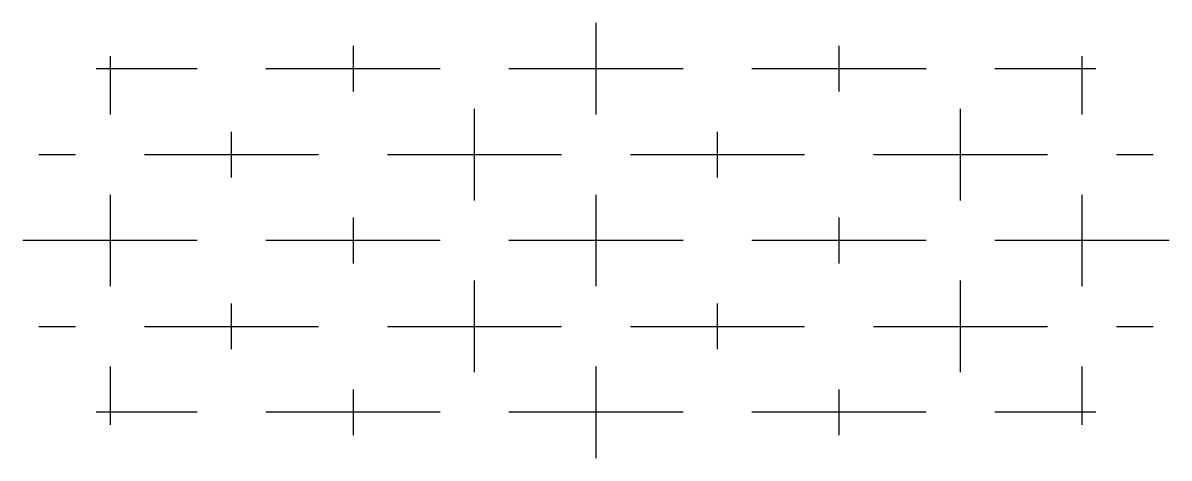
# Model space of a CAD drawing. Extents: x -5 to 5, y -1.9 to 1.9.
import ezdxf

# ---------------------------------------------------------------- set-up
doc = ezdxf.new("R2010")
doc.units = 0
doc.header["$MEASUREMENT"] = 0
doc.layers.get('0').update_dxf_attribs({"linetype": 'CONTINUOUS'})

msp = doc.modelspace()

# ---------------------------------------------------------------- linework, layer by layer
at = {"color": 0}
for p, q in [((0, 1.9, 0.1), (0, 1.1, 0.1)), ((-2.12, 1.7, 0.1), (-2.12, 1.3, 0.1)), ((2.12, 1.7, 0.1), (2.12, 1.3, 0.1)), ((-4.24, 1.609, 0.1), (-4.24, 1.1, 0.1)), ((4.24, 1.609, 0.1), (4.24, 1.1, 0.1)), ((-3.48, 1.5, 0.1), (-4.362, 1.5, 0.1)), ((-1.36, 1.5, 0.1), (-2.88, 1.5, 0.1)), ((0.76, 1.5, 0.1), (-0.76, 1.5, 0.1)), ((2.88, 1.5, 0.1), (1.36, 1.5, 0.1)), ((4.362, 1.5, 0.1), (3.48, 1.5, 0.1)), ((-1.06, 0.35, 0.1), (-1.06, 1.15, 0.1)), ((3.18, 0.35, 0.1), (3.18, 1.15, 0.1)), ((-3.18, 0.55, 0.1), (-3.18, 0.95, 0.1)), ((1.06, 0.55, 0.1), (1.06, 0.95, 0.1)), ((-4.86, 0.75, 0.1), (-4.54, 0.75, 0.1)), ((-3.94, 0.75, 0.1), (-2.42, 0.75, 0.1)), ((-1.82, 0.75, 0.1), (-0.3, 0.75, 0.1)), ((0.3, 0.75, 0.1), (1.82, 0.75, 0.1)), ((2.42, 0.75, 0.1), (3.94, 0.75, 0.1)), ((4.54, 0.75, 0.1), (4.86, 0.75, 0.1)), ((-4.24, 0.4, 0.1), (-4.24, -0.4, 0.1)), ((0, 0.4, 0.1), (0, -0.4, 0.1)), ((4.24, 0.4, 0.1), (4.24, -0.4, 0.1)), ((-2.12, 0.2, 0.1), (-2.12, -0.2, 0.1)), ((2.12, 0.2, 0.1), (2.12, -0.2, 0.1)), ((-3.48, 0, 0.1), (-5, 0, 0.1)), ((-1.36, 0, 0.1), (-2.88, 0, 0.1)), ((0.76, 0, 0.1), (-0.76, 0, 0.1)), ((2.88, 0, 0.1), (1.36, 0, 0.1)), ((5, 0, 0.1), (3.48, 0, 0.1)), ((-1.06, -1.15, 0.1), (-1.06, -0.35, 0.1)), ((3.18, -1.15, 0.1), (3.18, -0.35, 0.1)), ((-3.18, -0.95, 0.1), (-3.18, -0.55, 0.1)), ((1.06, -0.95, 0.1), (1.06, -0.55, 0.1)), ((-4.86, -0.75, 0.1), (-4.54, -0.75, 0.1)), ((-3.94, -0.75, 0.1), (-2.42, -0.75, 0.1)), ((-1.82, -0.75, 0.1), (-0.3, -0.75, 0.1)), ((0.3, -0.75, 0.1), (1.82, -0.75, 0.1)), ((2.42, -0.75, 0.1), (3.94, -0.75, 0.1)), ((4.54, -0.75, 0.1), (4.86, -0.75, 0.1)), ((-4.24, -1.1, 0.1), (-4.24, -1.609, 0.1)), ((0, -1.1, 0.1), (0, -1.9, 0.1)), ((4.24, -1.1, 0.1), (4.24, -1.609, 0.1)), ((-2.12, -1.3, 0.1), (-2.12, -1.7, 0.1)), ((2.12, -1.3, 0.1), (2.12, -1.7, 0.1)), ((-3.48, -1.5, 0.1), (-4.362, -1.5, 0.1)), ((-1.36, -1.5, 0.1), (-2.88, -1.5, 0.1)), ((0.76, -1.5, 0.1), (-0.76, -1.5, 0.1)), ((2.88, -1.5, 0.1), (1.36, -1.5, 0.1)), ((4.362, -1.5, 0.1), (3.48, -1.5, 0.1))]:
    msp.add_line(p, q, dxfattribs=at)

doc.saveas('drawing.dxf')
